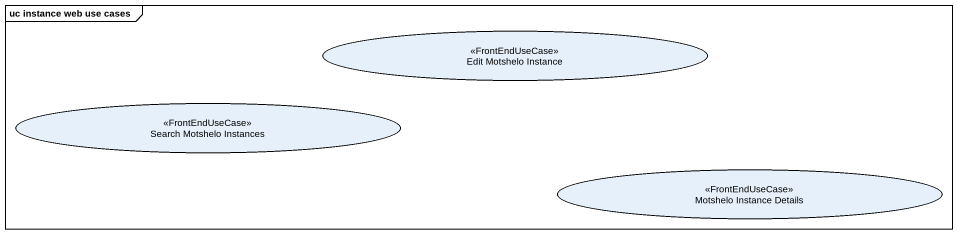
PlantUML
@startuml
mainframe uc instance web use cases
usecase "Edit Motshelo Instance" as Edit_Motshelo_Instance <<FrontEndUseCase>>
usecase "Search Motshelo Instances" as Search_Motshelo_Instances <<FrontEndUseCase>>
usecase "Motshelo Instance Details" as Motshelo_Instance_Details <<FrontEndUseCase>>
@enduml
